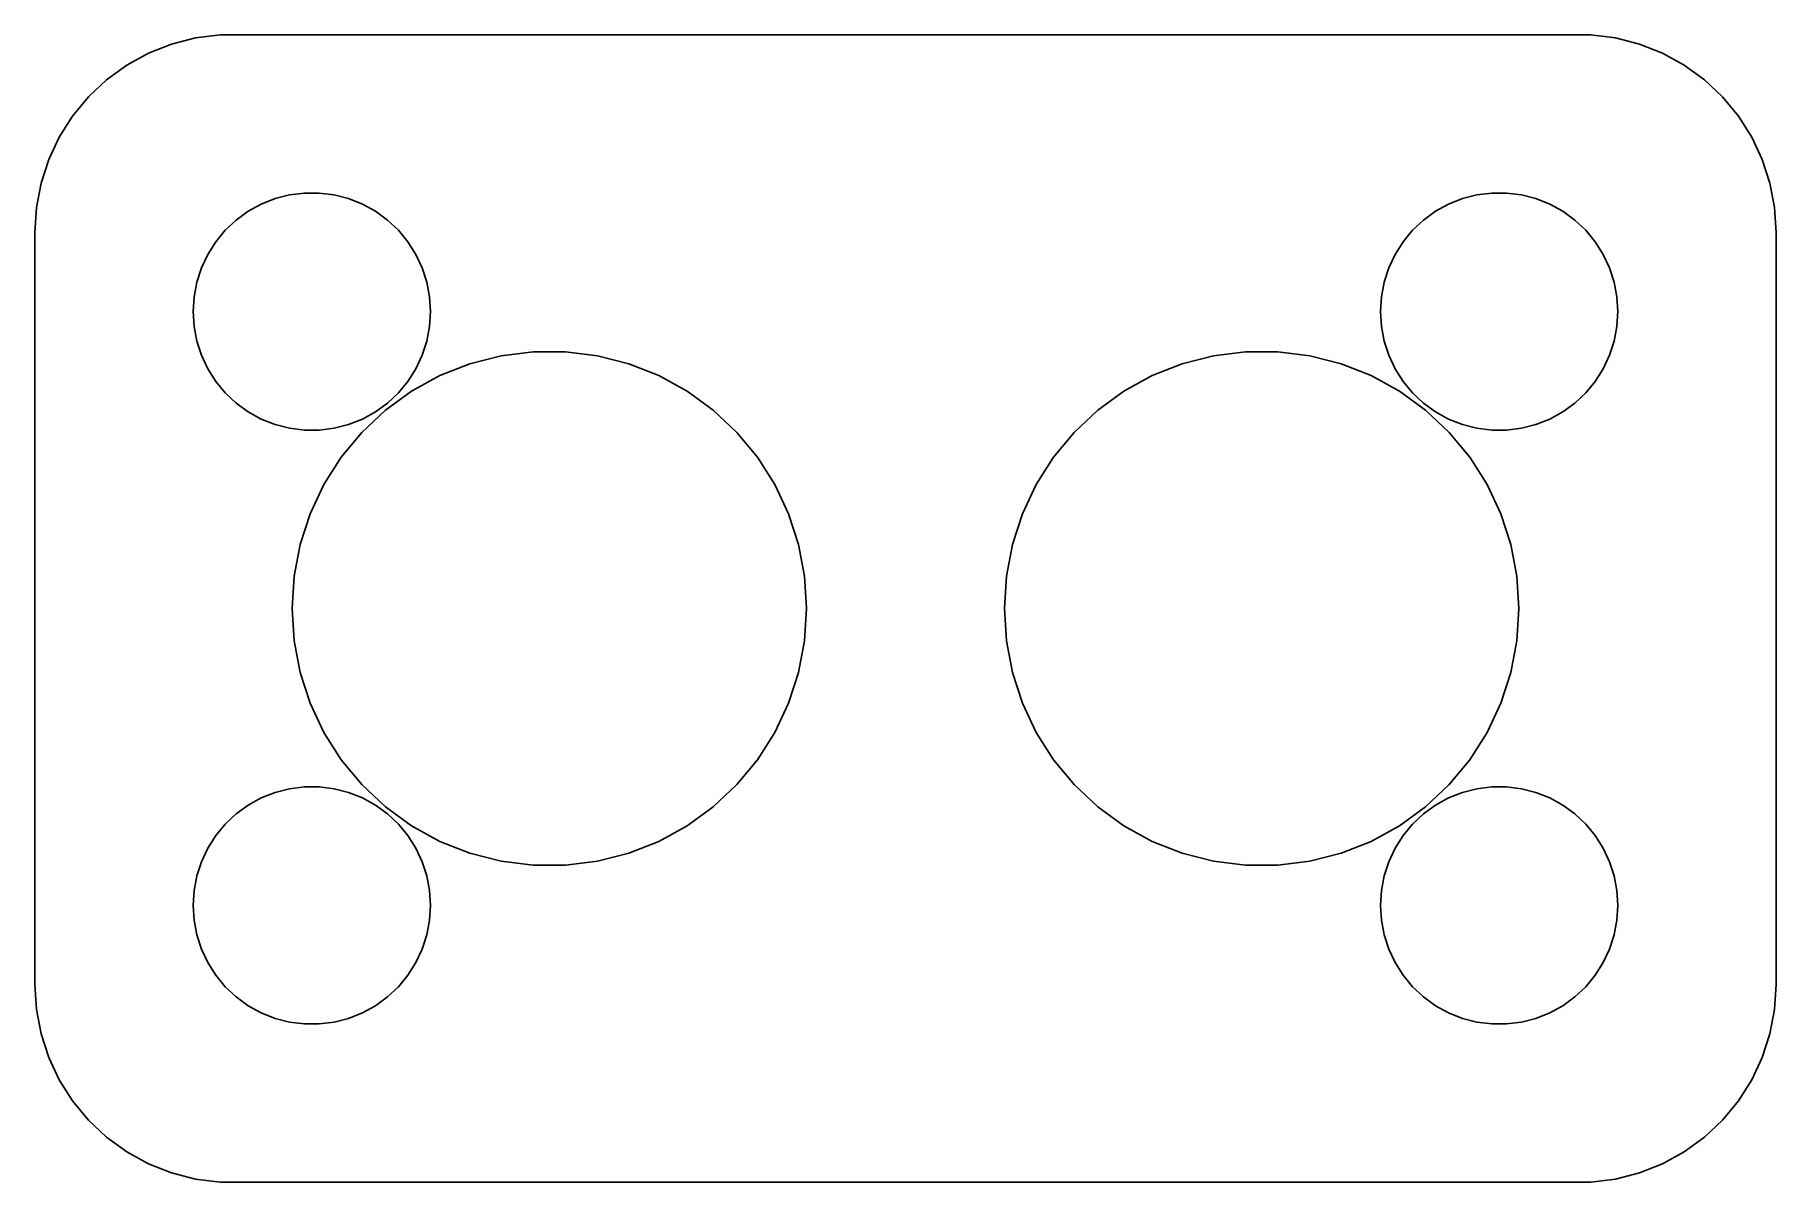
# Model space of a CAD drawing. Header units: metres. Extents: x -22 to 22, y -14.5 to 14.5.
import ezdxf

# ---------------------------------------------------------------- set-up
doc = ezdxf.new("R2010")
doc.units = ezdxf.units.M

msp = doc.modelspace()

# ---------------------------------------------------------------- linework, layer by layer
for p, q in [((-18.5451, 14.2553), (-19.1289, 14.0241)), ((-17.9369, 14.4114), (-18.5451, 14.2553)), ((-17.3139, 14.4901), (-17.9369, 14.4114)), ((17.3139, 14.4901), (-17.3139, 14.4901)), ((17.9369, 14.4114), (17.3139, 14.4901)), ((18.5451, 14.2553), (17.9369, 14.4114)), ((19.1289, 14.0241), (18.5451, 14.2553)), ((-19.6791, 13.7216), (-20.1871, 13.3526)), ((-19.1289, 14.0241), (-19.6791, 13.7216)), ((19.6791, 13.7216), (19.1289, 14.0241)), ((20.1871, 13.3526), (19.6791, 13.7216)), ((-20.1871, 13.3526), (-20.6448, 12.9227)), ((20.6448, 12.9227), (20.1871, 13.3526)), ((-20.6448, 12.9227), (-21.0451, 12.4389)), ((21.0451, 12.4389), (20.6448, 12.9227)), ((-21.0451, 12.4389), (-21.3815, 11.9088)), ((21.3815, 11.9088), (21.0451, 12.4389)), ((-21.3815, 11.9088), (-21.6489, 11.3406)), ((21.6489, 11.3406), (21.3815, 11.9088)), ((-21.6489, 11.3406), (-21.8429, 10.7434)), ((21.8429, 10.7434), (21.6489, 11.3406)), ((-21.8429, 10.7434), (-21.9606, 10.1267)), ((21.9606, 10.1267), (21.8429, 10.7434)), ((-21.9606, 10.1267), (-22, 9.5)), ((-16.6075, 10.033), (-16.2773, 10.2145)), ((-16.2773, 10.2145), (-15.927, 10.3532)), ((-15.927, 10.3532), (-15.5621, 10.4469)), ((-15.5621, 10.4469), (-15.1884, 10.4941)), ((-15.1884, 10.4941), (-14.8116, 10.4941)), ((-14.8116, 10.4941), (-14.4379, 10.4469)), ((-14.4379, 10.4469), (-14.0729, 10.3532)), ((-14.0729, 10.3532), (-13.7227, 10.2145)), ((-13.7227, 10.2145), (-13.3925, 10.033)), ((13.3925, 10.033), (13.7227, 10.2145)), ((13.7227, 10.2145), (14.0729, 10.3532)), ((14.0729, 10.3532), (14.4379, 10.4469)), ((14.4379, 10.4469), (14.8116, 10.4941)), ((14.8116, 10.4941), (15.1884, 10.4941)), ((15.1884, 10.4941), (15.5621, 10.4469)), ((15.5621, 10.4469), (15.927, 10.3532)), ((15.927, 10.3532), (16.2773, 10.2145)), ((16.2773, 10.2145), (16.6075, 10.033)), ((22, 9.5), (21.9606, 10.1267)), ((-17.1869, 9.55363), (-16.9123, 9.81154)), ((-16.9123, 9.81154), (-16.6075, 10.033)), ((-13.3925, 10.033), (-13.0877, 9.81154)), ((-13.0877, 9.81154), (-12.8131, 9.55363)), ((12.8131, 9.55363), (13.0877, 9.81154)), ((13.0877, 9.81154), (13.3925, 10.033)), ((16.6075, 10.033), (16.9123, 9.81154)), ((16.9123, 9.81154), (17.1869, 9.55363)), ((-22, 9.5), (-22, -9.5)), ((-17.6289, 8.94525), (-17.427, 9.26335)), ((-17.427, 9.26335), (-17.1869, 9.55363)), ((-12.8131, 9.55363), (-12.5729, 9.26335)), ((-12.5729, 9.26335), (-12.3711, 8.94525)), ((12.3711, 8.94525), (12.5729, 9.26335)), ((12.5729, 9.26335), (12.8131, 9.55363)), ((17.1869, 9.55363), (17.427, 9.26335)), ((17.427, 9.26335), (17.6289, 8.94525)), ((22, -9.5), (22, 9.5)), ((-17.7893, 8.60437), (-17.6289, 8.94525)), ((-12.3711, 8.94525), (-12.2107, 8.60437)), ((12.2107, 8.60437), (12.3711, 8.94525)), ((17.6289, 8.94525), (17.7893, 8.60437)), ((-17.9057, 8.24606), (-17.7893, 8.60437)), ((-12.2107, 8.60437), (-12.0942, 8.24606)), ((12.0942, 8.24606), (12.2107, 8.60437)), ((17.7893, 8.60437), (17.9057, 8.24606)), ((-17.9763, 7.87599), (-17.9057, 8.24606)), ((-12.0942, 8.24606), (-12.0237, 7.87599)), ((12.0237, 7.87599), (12.0942, 8.24606)), ((17.9057, 8.24606), (17.9763, 7.87599)), ((-18, 7.5), (-17.9763, 7.87599)), ((-17.9763, 7.12399), (-18, 7.5)), ((-12.0237, 7.87599), (-12, 7.5)), ((-12, 7.5), (-12.0237, 7.12399)), ((12, 7.5), (12.0237, 7.87599)), ((12.0237, 7.12399), (12, 7.5)), ((17.9763, 7.87599), (18, 7.5)), ((18, 7.5), (17.9763, 7.12399)), ((-17.9057, 6.75392), (-17.9763, 7.12399)), ((-12.0237, 7.12399), (-12.0942, 6.75392)), ((12.0942, 6.75392), (12.0237, 7.12399)), ((17.9763, 7.12399), (17.9057, 6.75392)), ((-17.7893, 6.39561), (-17.9057, 6.75392)), ((-12.0942, 6.75392), (-12.2107, 6.39561)), ((12.2107, 6.39561), (12.0942, 6.75392)), ((17.9057, 6.75392), (17.7893, 6.39561)), ((-17.6289, 6.05473), (-17.7893, 6.39561)), ((-12.2107, 6.39561), (-12.3711, 6.05473)), ((-11.7676, 5.88136), (-11.0086, 6.18185)), ((-11.0086, 6.18185), (-10.218, 6.38486)), ((-10.218, 6.38486), (-9.40813, 6.48717)), ((-9.40813, 6.48717), (-8.59186, 6.48717)), ((-8.59186, 6.48717), (-7.78201, 6.38486)), ((-7.78201, 6.38486), (-6.99138, 6.18185)), ((-6.99138, 6.18185), (-6.23242, 5.88136)), ((6.23242, 5.88136), (6.99138, 6.18185)), ((6.99138, 6.18185), (7.78201, 6.38486)), ((7.78201, 6.38486), (8.59186, 6.48717)), ((8.59186, 6.48717), (9.40813, 6.48717)), ((9.40813, 6.48717), (10.218, 6.38486)), ((10.218, 6.38486), (11.0086, 6.18185)), ((11.0086, 6.18185), (11.7676, 5.88136)), ((12.3711, 6.05473), (12.2107, 6.39561)), ((17.7893, 6.39561), (17.6289, 6.05473)), ((-17.427, 5.73663), (-17.6289, 6.05473)), ((-17.1869, 5.44635), (-17.427, 5.73663)), ((-12.5729, 5.73663), (-12.8131, 5.44635)), ((-12.3711, 6.05473), (-12.5729, 5.73663)), ((-12.4829, 5.48813), (-11.7676, 5.88136)), ((-6.23242, 5.88136), (-5.51712, 5.48813)), ((5.51712, 5.48813), (6.23242, 5.88136)), ((11.7676, 5.88136), (12.4829, 5.48813)), ((12.5729, 5.73663), (12.3711, 6.05473)), ((12.8131, 5.44635), (12.5729, 5.73663)), ((17.427, 5.73663), (17.1869, 5.44635)), ((17.6289, 6.05473), (17.427, 5.73663)), ((-16.9123, 5.18845), (-17.1869, 5.44635)), ((-13.1432, 5.00833), (-12.4829, 5.48813)), ((-12.8131, 5.44635), (-13.0877, 5.18845)), ((-5.51712, 5.48813), (-4.85674, 5.00833)), ((4.85674, 5.00833), (5.51712, 5.48813)), ((12.4829, 5.48813), (13.1432, 5.00833)), ((13.0877, 5.18845), (12.8131, 5.44635)), ((17.1869, 5.44635), (16.9123, 5.18845)), ((-16.6075, 4.96701), (-16.9123, 5.18845)), ((-16.2773, 4.78551), (-16.6075, 4.96701)), ((-13.7383, 4.44955), (-13.1432, 5.00833)), ((-13.3925, 4.96701), (-13.7227, 4.78551)), ((-13.0877, 5.18845), (-13.3925, 4.96701)), ((-4.85674, 5.00833), (-4.2617, 4.44955)), ((4.2617, 4.44955), (4.85674, 5.00833)), ((13.3925, 4.96701), (13.0877, 5.18845)), ((13.1432, 5.00833), (13.7383, 4.44955)), ((13.7227, 4.78551), (13.3925, 4.96701)), ((16.6075, 4.96701), (16.2773, 4.78551)), ((16.9123, 5.18845), (16.6075, 4.96701)), ((-15.927, 4.64682), (-16.2773, 4.78551)), ((-15.5621, 4.55313), (-15.927, 4.64682)), ((-15.1884, 4.50591), (-15.5621, 4.55313)), ((-14.8116, 4.50591), (-15.1884, 4.50591)), ((-14.4379, 4.55313), (-14.8116, 4.50591)), ((-14.0729, 4.64682), (-14.4379, 4.55313)), ((-14.2586, 3.8206), (-13.7383, 4.44955)), ((-13.7227, 4.78551), (-14.0729, 4.64682)), ((-4.2617, 4.44955), (-3.74138, 3.8206)), ((3.74138, 3.8206), (4.2617, 4.44955)), ((14.0729, 4.64682), (13.7227, 4.78551)), ((13.7383, 4.44955), (14.2586, 3.8206)), ((14.4379, 4.55313), (14.0729, 4.64682)), ((14.8116, 4.50591), (14.4379, 4.55313)), ((15.1884, 4.50591), (14.8116, 4.50591)), ((15.5621, 4.55313), (15.1884, 4.50591)), ((15.927, 4.64682), (15.5621, 4.55313)), ((16.2773, 4.78551), (15.927, 4.64682)), ((-14.696, 3.13139), (-14.2586, 3.8206)), ((-3.74138, 3.8206), (-3.304, 3.13139)), ((3.304, 3.13139), (3.74138, 3.8206)), ((14.2586, 3.8206), (14.696, 3.13139)), ((-15.0435, 2.39281), (-14.696, 3.13139)), ((-3.304, 3.13139), (-2.95645, 2.39281)), ((2.95645, 2.39281), (3.304, 3.13139)), ((14.696, 3.13139), (15.0435, 2.39281)), ((-15.2958, 1.61647), (-15.0435, 2.39281)), ((-2.95645, 2.39281), (-2.70421, 1.61647)), ((2.70421, 1.61647), (2.95645, 2.39281)), ((15.0435, 2.39281), (15.2958, 1.61647)), ((-15.4487, 0.81465), (-15.2958, 1.61647)), ((-2.70421, 1.61647), (-2.55125, 0.81465)), ((2.55125, 0.81465), (2.70421, 1.61647)), ((15.2958, 1.61647), (15.4487, 0.81465)), ((-15.5, 0), (-15.4487, 0.81465)), ((-2.55125, 0.81465), (-2.5, 0)), ((2.5, 0), (2.55125, 0.81465)), ((15.4487, 0.81465), (15.5, 0)), ((-15.4487, -0.81465), (-15.5, 0)), ((-2.5, 0), (-2.55125, -0.81465)), ((2.55125, -0.81465), (2.5, 0)), ((15.5, 0), (15.4487, -0.81465)), ((-15.2958, -1.61647), (-15.4487, -0.81465)), ((-2.55125, -0.81465), (-2.70421, -1.61647)), ((2.70421, -1.61647), (2.55125, -0.81465)), ((15.4487, -0.81465), (15.2958, -1.61647)), ((-15.0435, -2.39281), (-15.2958, -1.61647)), ((-2.70421, -1.61647), (-2.95645, -2.39281)), ((2.95645, -2.39281), (2.70421, -1.61647)), ((15.2958, -1.61647), (15.0435, -2.39281)), ((-14.696, -3.13139), (-15.0435, -2.39281)), ((-2.95645, -2.39281), (-3.304, -3.13139)), ((3.304, -3.13139), (2.95645, -2.39281)), ((15.0435, -2.39281), (14.696, -3.13139)), ((-14.2586, -3.8206), (-14.696, -3.13139)), ((-3.304, -3.13139), (-3.74138, -3.8206)), ((3.74138, -3.8206), (3.304, -3.13139)), ((14.696, -3.13139), (14.2586, -3.8206)), ((-13.7383, -4.44955), (-14.2586, -3.8206)), ((-3.74138, -3.8206), (-4.2617, -4.44955)), ((4.2617, -4.44955), (3.74138, -3.8206)), ((14.2586, -3.8206), (13.7383, -4.44955)), ((-16.6075, -4.96701), (-16.2773, -4.78551)), ((-16.2773, -4.78551), (-15.927, -4.64682)), ((-15.927, -4.64682), (-15.5621, -4.55313)), ((-15.5621, -4.55313), (-15.1884, -4.50591)), ((-15.1884, -4.50591), (-14.8116, -4.50591)), ((-14.8116, -4.50591), (-14.4379, -4.55313)), ((-14.4379, -4.55313), (-14.0729, -4.64682)), ((-14.0729, -4.64682), (-13.7227, -4.78551)), ((-13.1432, -5.00833), (-13.7383, -4.44955)), ((-13.7227, -4.78551), (-13.3925, -4.96701)), ((-4.2617, -4.44955), (-4.85674, -5.00833)), ((4.85674, -5.00833), (4.2617, -4.44955)), ((13.7383, -4.44955), (13.1432, -5.00833)), ((13.3925, -4.96701), (13.7227, -4.78551)), ((13.7227, -4.78551), (14.0729, -4.64682)), ((14.0729, -4.64682), (14.4379, -4.55313)), ((14.4379, -4.55313), (14.8116, -4.50591)), ((14.8116, -4.50591), (15.1884, -4.50591)), ((15.1884, -4.50591), (15.5621, -4.55313)), ((15.5621, -4.55313), (15.927, -4.64682)), ((15.927, -4.64682), (16.2773, -4.78551)), ((16.2773, -4.78551), (16.6075, -4.96701)), ((-17.1869, -5.44635), (-16.9123, -5.18845)), ((-16.9123, -5.18845), (-16.6075, -4.96701)), ((-13.3925, -4.96701), (-13.0877, -5.18845)), ((-12.4829, -5.48813), (-13.1432, -5.00833)), ((-13.0877, -5.18845), (-12.8131, -5.44635)), ((-4.85674, -5.00833), (-5.51712, -5.48813)), ((5.51712, -5.48813), (4.85674, -5.00833)), ((13.1432, -5.00833), (12.4829, -5.48813)), ((12.8131, -5.44635), (13.0877, -5.18845)), ((13.0877, -5.18845), (13.3925, -4.96701)), ((16.6075, -4.96701), (16.9123, -5.18845)), ((16.9123, -5.18845), (17.1869, -5.44635)), ((-17.427, -5.73663), (-17.1869, -5.44635)), ((-12.8131, -5.44635), (-12.5729, -5.73663)), ((-11.7676, -5.88136), (-12.4829, -5.48813)), ((-5.51712, -5.48813), (-6.23242, -5.88136)), ((6.23242, -5.88136), (5.51712, -5.48813)), ((12.4829, -5.48813), (11.7676, -5.88136)), ((12.5729, -5.73663), (12.8131, -5.44635)), ((17.1869, -5.44635), (17.427, -5.73663)), ((-17.7893, -6.39561), (-17.6289, -6.05473)), ((-17.6289, -6.05473), (-17.427, -5.73663)), ((-12.5729, -5.73663), (-12.3711, -6.05473)), ((-12.3711, -6.05473), (-12.2107, -6.39561)), ((-11.0086, -6.18185), (-11.7676, -5.88136)), ((-6.23242, -5.88136), (-6.99138, -6.18185)), ((6.99138, -6.18185), (6.23242, -5.88136)), ((11.7676, -5.88136), (11.0086, -6.18185)), ((12.2107, -6.39561), (12.3711, -6.05473)), ((12.3711, -6.05473), (12.5729, -5.73663)), ((17.427, -5.73663), (17.6289, -6.05473)), ((17.6289, -6.05473), (17.7893, -6.39561)), ((-17.9057, -6.75392), (-17.7893, -6.39561)), ((-12.2107, -6.39561), (-12.0942, -6.75392)), ((-10.218, -6.38486), (-11.0086, -6.18185)), ((-9.40813, -6.48717), (-10.218, -6.38486)), ((-8.59186, -6.48717), (-9.40813, -6.48717)), ((-7.78201, -6.38486), (-8.59186, -6.48717)), ((-6.99138, -6.18185), (-7.78201, -6.38486)), ((7.78201, -6.38486), (6.99138, -6.18185)), ((8.59186, -6.48717), (7.78201, -6.38486)), ((9.40813, -6.48717), (8.59186, -6.48717)), ((10.218, -6.38486), (9.40813, -6.48717)), ((11.0086, -6.18185), (10.218, -6.38486)), ((12.0942, -6.75392), (12.2107, -6.39561)), ((17.7893, -6.39561), (17.9057, -6.75392)), ((-17.9763, -7.12399), (-17.9057, -6.75392)), ((-12.0942, -6.75392), (-12.0237, -7.12399)), ((12.0237, -7.12399), (12.0942, -6.75392)), ((17.9057, -6.75392), (17.9763, -7.12399)), ((-18, -7.5), (-17.9763, -7.12399)), ((-12.0237, -7.12399), (-12, -7.5)), ((12, -7.5), (12.0237, -7.12399)), ((17.9763, -7.12399), (18, -7.5)), ((-17.9763, -7.87599), (-18, -7.5)), ((-17.9057, -8.24606), (-17.9763, -7.87599)), ((-12.0237, -7.87599), (-12.0942, -8.24606)), ((-12, -7.5), (-12.0237, -7.87599)), ((12.0237, -7.87599), (12, -7.5)), ((12.0942, -8.24606), (12.0237, -7.87599)), ((17.9763, -7.87599), (17.9057, -8.24606)), ((18, -7.5), (17.9763, -7.87599)), ((-17.7893, -8.60437), (-17.9057, -8.24606)), ((-12.0942, -8.24606), (-12.2107, -8.60437)), ((12.2107, -8.60437), (12.0942, -8.24606)), ((17.9057, -8.24606), (17.7893, -8.60437)), ((-17.6289, -8.94525), (-17.7893, -8.60437)), ((-12.2107, -8.60437), (-12.3711, -8.94525)), ((12.3711, -8.94525), (12.2107, -8.60437)), ((17.7893, -8.60437), (17.6289, -8.94525)), ((-17.427, -9.26335), (-17.6289, -8.94525)), ((-12.3711, -8.94525), (-12.5729, -9.26335)), ((12.5729, -9.26335), (12.3711, -8.94525)), ((17.6289, -8.94525), (17.427, -9.26335)), ((-22, -9.5), (-21.9606, -10.1267)), ((-17.1869, -9.55363), (-17.427, -9.26335)), ((-16.9123, -9.81154), (-17.1869, -9.55363)), ((-12.8131, -9.55363), (-13.0877, -9.81154)), ((-12.5729, -9.26335), (-12.8131, -9.55363)), ((12.8131, -9.55363), (12.5729, -9.26335)), ((13.0877, -9.81154), (12.8131, -9.55363)), ((17.1869, -9.55363), (16.9123, -9.81154)), ((17.427, -9.26335), (17.1869, -9.55363)), ((21.9606, -10.1267), (22, -9.5)), ((-16.6075, -10.033), (-16.9123, -9.81154)), ((-16.2773, -10.2145), (-16.6075, -10.033)), ((-13.3925, -10.033), (-13.7227, -10.2145)), ((-13.0877, -9.81154), (-13.3925, -10.033)), ((13.3925, -10.033), (13.0877, -9.81154)), ((13.7227, -10.2145), (13.3925, -10.033)), ((16.6075, -10.033), (16.2773, -10.2145)), ((16.9123, -9.81154), (16.6075, -10.033)), ((-21.9606, -10.1267), (-21.8429, -10.7434)), ((-15.927, -10.3532), (-16.2773, -10.2145)), ((-15.5621, -10.4469), (-15.927, -10.3532)), ((-15.1884, -10.4941), (-15.5621, -10.4469)), ((-14.8116, -10.4941), (-15.1884, -10.4941)), ((-14.4379, -10.4469), (-14.8116, -10.4941)), ((-14.0729, -10.3532), (-14.4379, -10.4469)), ((-13.7227, -10.2145), (-14.0729, -10.3532)), ((14.0729, -10.3532), (13.7227, -10.2145)), ((14.4379, -10.4469), (14.0729, -10.3532)), ((14.8116, -10.4941), (14.4379, -10.4469)), ((15.1884, -10.4941), (14.8116, -10.4941)), ((15.5621, -10.4469), (15.1884, -10.4941)), ((15.927, -10.3532), (15.5621, -10.4469)), ((16.2773, -10.2145), (15.927, -10.3532)), ((21.8429, -10.7434), (21.9606, -10.1267)), ((-21.8429, -10.7434), (-21.6489, -11.3406)), ((21.6489, -11.3406), (21.8429, -10.7434)), ((-21.6489, -11.3406), (-21.3815, -11.9088)), ((21.3815, -11.9088), (21.6489, -11.3406)), ((-21.3815, -11.9088), (-21.0451, -12.4389)), ((21.0451, -12.4389), (21.3815, -11.9088)), ((-21.0451, -12.4389), (-20.6448, -12.9227)), ((20.6448, -12.9227), (21.0451, -12.4389)), ((-20.6448, -12.9227), (-20.1871, -13.3526)), ((20.1871, -13.3526), (20.6448, -12.9227)), ((-20.1871, -13.3526), (-19.6791, -13.7216)), ((19.6791, -13.7216), (20.1871, -13.3526)), ((-19.6791, -13.7216), (-19.1289, -14.0241)), ((-19.1289, -14.0241), (-18.5451, -14.2553)), ((18.5451, -14.2553), (19.1289, -14.0241)), ((19.1289, -14.0241), (19.6791, -13.7216)), ((-18.5451, -14.2553), (-17.9369, -14.4114)), ((-17.9369, -14.4114), (-17.3139, -14.4901)), ((-17.3139, -14.4901), (17.3139, -14.4901)), ((17.3139, -14.4901), (17.9369, -14.4114)), ((17.9369, -14.4114), (18.5451, -14.2553))]:
    msp.add_line(p, q)

doc.saveas('drawing.dxf')
